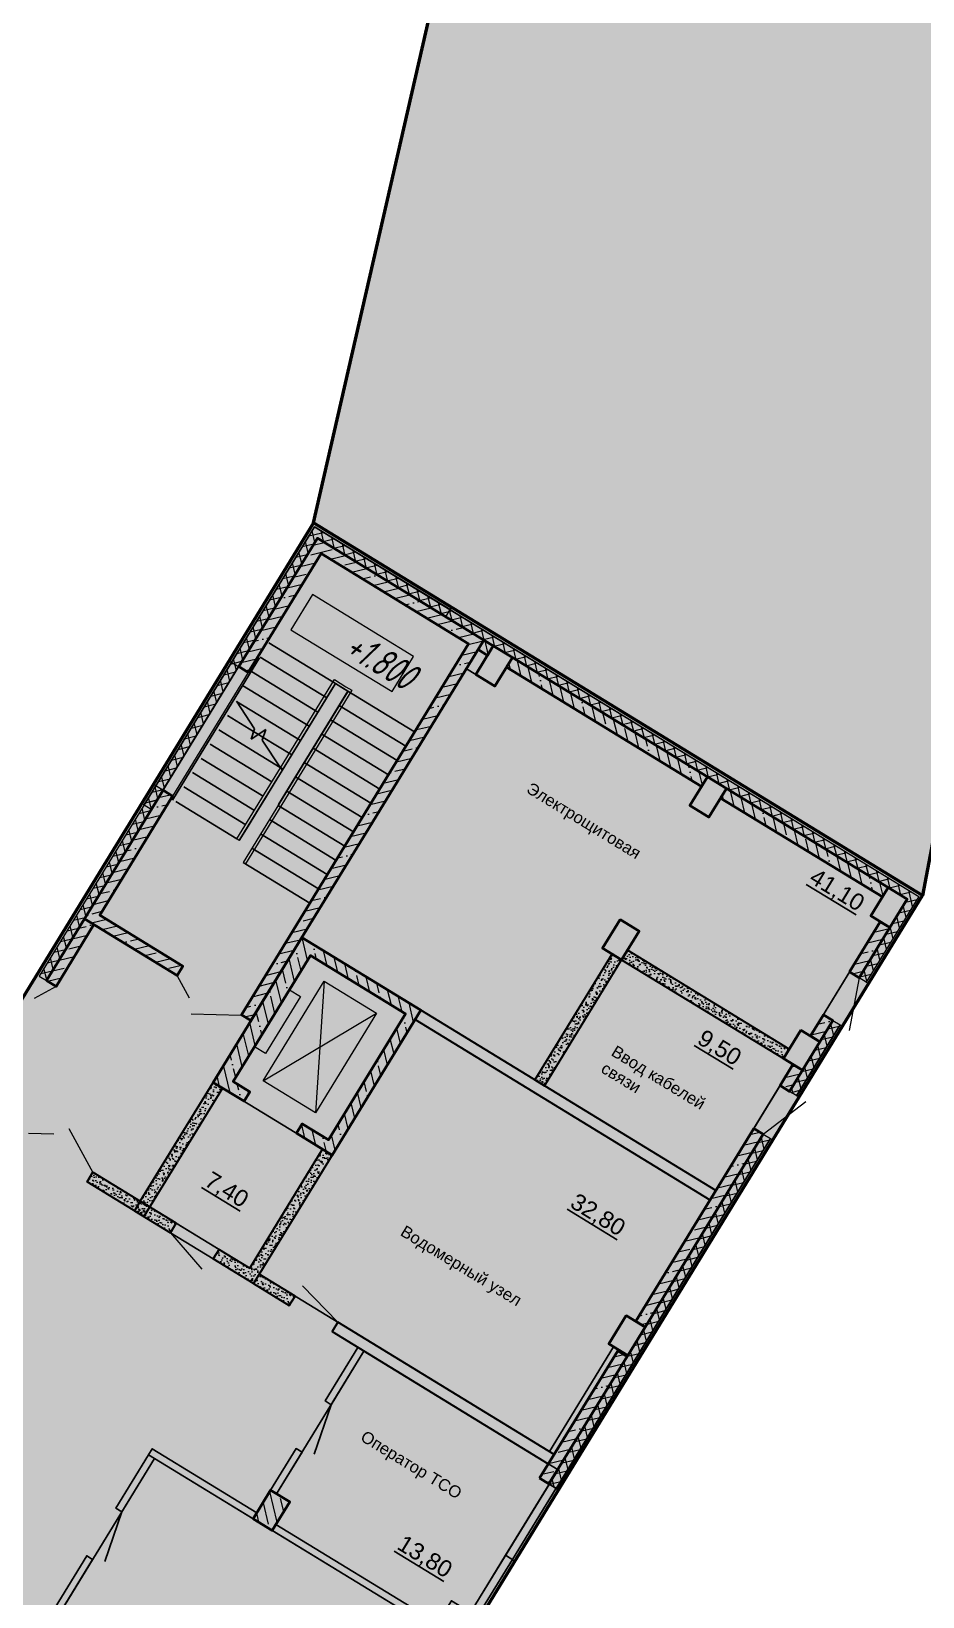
# Model space of a CAD drawing. Extents: x 11425 to 15501, y 6544 to 9114.
# Drawn here: x 11493.07 to 11509.04, y 8996.73 to 9024.81 of the extents above; entities that cross this region are included whole.
import ezdxf

# ---------------------------------------------------------------- set-up
doc = ezdxf.new("R2010")
doc.units = 0
for name, pattern in [('DASHED2', [0.375, 0.25, -0.125]), ('Overhead', [3.96875, 2.38125, -1.5875]), ('Сверху', [3.96875, 2.38125, -1.5875])]:
    doc.linetypes.add(name, pattern=pattern)
for name, color, linetype, lineweight in [('_Сверху_ - Верхние поручни', 7, 'Сверху', 9), ('Верхние поручни', 7, 'Continuous', 9), ('МГТ-АМ-АР-Стены монолитные', 5, 'Continuous', 40), ('МГТ-АМ-АР-Штриховка монолит', 250, 'Continuous', 5), ('МГТ-АР-ЖД пути', 160, 'Continuous', 13), ('МГТ-АР-Лифт', 7, 'Continuous', 18), ('МГТ-АР-Перегородки  125 мм', 125, 'Continuous', 25), ('МГТ-АР-Стены керамзитобетон 200 мм', 40, 'Continuous', 30), ('МГТ-АР-Топография', 7, 'Continuous', 9), ('МГТ_АР_Двери_в плане', 250, 'Continuous', 9), ('МГТ_АР_Облицовка', 124, 'Continuous', 9), ('МГТ_АР_Окна', 150, 'Continuous', 9), ('МГТ_АР_Отметки', 5, 'Continuous', 15), ('МГТ_АР_Утеплитель_Линии', 192, 'Continuous', 9), ('МГТ_АР_Утеплитель_Штриховка', 194, 'Continuous', 9)]:
    doc.layers.add(name, color=color, linetype=linetype, lineweight=lineweight)
for name, color, linetype in [('МГТ_АР_Двери', 7, 'Continuous'), ('МГТ_АР_Лестницы', 7, 'Continuous'), ('МГТ_АР_Перегородки', 6, 'Continuous'), ('МГТ_АР_Текст', 7, 'Continuous')]:
    doc.layers.add(name, color=color, linetype=linetype)
doc.styles.get("Standard").update_dxf_attribs({"font": 'arial.ttf'})
doc.styles.add('СПДС_2.5', font='spds.shx', dxfattribs={"width": 0.9, "oblique": 15, "height": 2.5})
pattern_1 = [(13.53305, (11340.57065, 8958.90664), (-0.074297, 0.30868464), []), (13.53305, (11340.76214, 8958.78944), (-0.074297, 0.30868464), [0.396875, -0.079375, 0, -0.079375])]
pattern_2 = [(103.533054, (11450.11448, 8589.2379), (-0.15434232, -0.0371485), []), (193.533054, (11450.11448, 8589.2379), (0.0371485, -0.15434232), [])]

msp = doc.modelspace()

# ---------------------------------------------------------------- hatches: boundary and pattern name
at = {"transparency": 33554559}
h = msp.add_hatch(color=1, dxfattribs=at)
h.dxf.hatch_style = 1
h.paths.add_polyline_path([(11498.125, 9015.995), (11501.706, 9031.662), (11450.845, 9050.106), (11453.94, 9058.558), (11503.253, 9040.231), (11504.751, 9048.526), (11456.678, 9066.295), (11459.794, 9074.785), (11506.392, 9057.611), (11507.853, 9065.698), (11462.51, 9082.484), (11465.691, 9090.965), (11509.366, 9074.079), (11510.782, 9081.92), (11468.343, 9098.614), (11471.379, 9107.125), (11512.381, 9090.77), (11513.556, 9097.033), (11524.77, 9091.732), (11513.164, 9031.033), (11509.043, 9009.313)])
h = msp.add_hatch(color=1, dxfattribs=at)
h.dxf.hatch_style = 1
h.paths.add_polyline_path([(11469.443, 8969.13), (11480.332, 8962.401), (11509.041, 9009.31), (11498.125, 9015.994)])
h.paths.add_polyline_path([(11511.116, 9098.194), (11515.024, 9106.412), (11559.185, 9085.413), (11555.278, 9077.194)])
at = {"layer": 'МГТ-АМ-АР-Штриховка монолит', "lineweight": 9, "transparency": 33554559}
h = msp.add_hatch(dxfattribs=at)
h.set_pattern_fill('ANSI35', color=1, scale=0.05, angle=-31.4669, style=0)
h.set_pattern_definition([(13.533054, (11061.791, 9051.32712), (-0.074297, 0.30868464), []), (13.533054, (11061.9825, 9051.20993), (-0.074297, 0.30868464), [0.396875, -0.079375, 0, -0.079375])])
h.paths.add_polyline_path([(11496.954, 9013.311), (11497.059, 9013.482), (11497.059, 9013.482), (11498.26, 9015.443), (11500.904, 9013.825), (11496.831, 9007.171), (11497.003, 9007.068), (11499.061, 9010.43), (11500.24, 9012.356), (11501.179, 9013.891), (11498.194, 9015.718), (11496.784, 9013.416)])
h = msp.add_hatch(dxfattribs=at)
h.set_pattern_fill('ANSI35', color=1, scale=0.05, angle=58.5331, style=0)
h.set_pattern_definition([(103.53305, (11599.15942, 8840.2438), (-0.30868464, -0.074297), []), (103.53305, (11599.2766, 8840.43528), (-0.30868464, -0.074297), [0.396875, -0.079375, 0, -0.079375])])
h.paths.add_polyline_path([(11501.179, 9013.891), (11501.075, 9013.721), (11501.243, 9013.618), (11501.347, 9013.789)])
at = {"layer": 'МГТ-АМ-АР-Штриховка монолит', "lineweight": 9}
h = msp.add_hatch(dxfattribs=at)
h.set_pattern_fill('ANSI35', color=256, scale=50, style=0)
h.paths.add_polyline_path([(11501.347, 9013.789), (11501.688, 9013.58), (11501.375, 9013.068), (11501.034, 9013.277)])
at = {"layer": 'МГТ-АМ-АР-Штриховка монолит', "lineweight": 9, "transparency": 33554559}
h = msp.add_hatch(dxfattribs=at)
h.set_pattern_fill('ANSI35', color=1, scale=0.05, angle=58.5331, style=0)
h.set_pattern_definition([(103.53305, (11602.99766, 8837.89476), (-0.30868464, -0.074297), []), (103.53305, (11603.11485, 8838.08625), (-0.30868464, -0.074297), [0.396875, -0.079375, 0, -0.079375])])
h.paths.add_polyline_path([(11501.688, 9013.58), (11501.584, 9013.409), (11505.081, 9011.269), (11505.185, 9011.44)])
at = {"layer": 'МГТ-АМ-АР-Штриховка монолит', "lineweight": 9}
h = msp.add_hatch(dxfattribs=at)
h.set_pattern_fill('ANSI35', color=256, scale=50, style=0)
h.paths.add_polyline_path([(11505.185, 9011.44), (11505.527, 9011.231), (11505.213, 9010.719), (11504.872, 9010.928)])
at = {"layer": 'МГТ-АМ-АР-Штриховка монолит', "lineweight": 9, "transparency": 33554559}
h = msp.add_hatch(dxfattribs=at)
h.set_pattern_fill('ANSI35', color=1, scale=0.05, angle=-31.4669, style=0)
h.set_pattern_definition([(13.533054, (11053.57755, 9055.61257), (-0.074297, 0.30868464), []), (13.533054, (11053.76904, 9055.49538), (-0.074297, 0.30868464), [0.396875, -0.079375, 0, -0.079375])])
h.paths.add_polyline_path([(11494.018, 9008.895), (11495.68, 9007.877), (11495.784, 9008.047), (11494.293, 9008.961), (11495.597, 9011.094), (11495.427, 9011.198)])
h = msp.add_hatch(dxfattribs=at)
h.set_pattern_fill('ANSI35', color=1, scale=0.05, angle=58.5331, style=0)
h.set_pattern_definition([(103.53305, (11606.23884, 8835.91113), (-0.30868464, -0.074297), []), (103.53305, (11606.35603, 8836.10263), (-0.30868464, -0.074297), [0.396875, -0.079375, 0, -0.079375])])
h.paths.add_polyline_path([(11505.527, 9011.231), (11505.422, 9011.06), (11508.322, 9009.285), (11508.427, 9009.456)])
at = {"layer": 'МГТ-АМ-АР-Штриховка монолит', "lineweight": 9}
h = msp.add_hatch(dxfattribs=at)
h.set_pattern_fill('ANSI35', color=256, scale=50, style=0)
h.paths.add_polyline_path([(11508.427, 9009.456), (11508.768, 9009.247), (11508.455, 9008.735), (11508.113, 9008.944)])
at = {"layer": 'МГТ-АМ-АР-Штриховка монолит', "lineweight": 9, "transparency": 33554559}
h = msp.add_hatch(dxfattribs=at)
h.set_pattern_fill('ANSI35', color=1, scale=0.05, angle=-31.4669, style=0)
h.set_pattern_definition([(13.53305, (11327.32498, 8960.6294), (-0.074297, 0.30868464), []), (13.53305, (11327.51647, 8960.5122), (-0.074297, 0.30868464), [0.396875, -0.079375, 0, -0.079375])])
h.paths.add_polyline_path([(11493.339, 9007.786), (11493.51, 9007.682), (11494.188, 9008.791), (11494.018, 9008.895)])
at = {"layer": 'МГТ-АМ-АР-Штриховка монолит', "lineweight": 9}
h = msp.add_hatch(dxfattribs=at)
h.set_pattern_fill('ANSI35', color=256, scale=50, style=0)
h.paths.add_polyline_path([(11503.619, 9008.881), (11503.961, 9008.672), (11503.647, 9008.16), (11503.306, 9008.369)])
at = {"layer": 'МГТ-АМ-АР-Штриховка монолит', "lineweight": 9, "transparency": 33554559}
h = msp.add_hatch(dxfattribs=at)
h.set_pattern_fill('ANSI35', color=1, scale=0.05, angle=-31.4669, style=0)
h.set_pattern_definition([(13.53305, (11341.34598, 8960.17358), (-0.074297, 0.30868464), []), (13.53305, (11341.53747, 8960.05638), (-0.074297, 0.30868464), [0.396875, -0.079375, 0, -0.079375])])
h.paths.add_polyline_path([(11507.733, 9007.94), (11507.904, 9007.835), (11508.455, 9008.735), (11508.284, 9008.84)])
h = msp.add_hatch(dxfattribs=at)
h.set_pattern_fill('ANSI35', color=1, scale=0.05, angle=58.5331, style=0)
h.set_pattern_definition([(103.533054, (11452.3642, 8577.77452), (-0.30868464, -0.074297), []), (103.533054, (11452.48138, 8577.966), (-0.30868464, -0.074297), [0.396875, -0.079375, 0, -0.079375])])
h.paths.add_polyline_path([(11500.049, 9007.256), (11497.917, 9008.561), (11496.324, 9005.959), (11496.879, 9005.62), (11496.983, 9005.79), (11496.685, 9005.973), (11498.068, 9008.233), (11499.774, 9007.189), (11498.391, 9004.929), (11497.922, 9005.216), (11497.817, 9005.046), (11498.457, 9004.654)])
h = msp.add_hatch(dxfattribs=at)
h.set_pattern_fill('ANSI35', color=1, scale=0.05, angle=-31.4669, style=0)
h.set_pattern_definition(pattern_1)
h.paths.add_polyline_path([(11507.031, 9006.793), (11507.202, 9006.688), (11507.434, 9007.068), (11507.263, 9007.172)])
at = {"layer": 'МГТ-АМ-АР-Штриховка монолит', "lineweight": 9}
h = msp.add_hatch(dxfattribs=at)
h.set_pattern_fill('ANSI35', color=256, scale=50, style=0)
h.paths.add_polyline_path([(11506.861, 9006.897), (11507.202, 9006.688), (11506.889, 9006.177), (11506.547, 9006.385)])
at = {"layer": 'МГТ-АМ-АР-Штриховка монолит', "lineweight": 9, "transparency": 33554559}
h = msp.add_hatch(dxfattribs=at)
h.set_pattern_fill('ANSI35', color=1, scale=0.05, angle=-31.4669, style=0)
h.set_pattern_definition(pattern_1)
h.paths.add_polyline_path([(11506.718, 9006.281), (11506.889, 9006.177), (11506.656, 9005.797), (11506.486, 9005.902)])
h = msp.add_hatch(dxfattribs=at)
h.set_pattern_fill('ANSI35', color=1, scale=0.05, angle=-31.4669, style=0)
h.set_pattern_definition([(13.53305, (11331.97733, 8944.8636), (-0.074297, 0.30868464), []), (13.53305, (11332.16882, 8944.74642), (-0.074297, 0.30868464), [0.396875, -0.079375, 0, -0.079375])])
h.paths.add_polyline_path([(11503.899, 9001.675), (11504.07, 9001.571), (11506.187, 9005.029), (11506.016, 9005.134)])
at = {"layer": 'МГТ-АМ-АР-Штриховка монолит', "lineweight": 9}
h = msp.add_hatch(dxfattribs=at)
h.set_pattern_fill('ANSI35', color=256, scale=50, style=0)
h.paths.add_polyline_path([(11503.729, 9001.779), (11504.07, 9001.571), (11503.757, 9001.059), (11503.415, 9001.268)])
at = {"layer": 'МГТ-АМ-АР-Штриховка монолит', "lineweight": 9, "transparency": 33554559}
h = msp.add_hatch(dxfattribs=at)
h.set_pattern_fill('ANSI35', color=1, scale=0.05, angle=-31.4669, style=0)
h.set_pattern_definition([(13.53305, (11329.53693, 8940.87608), (-0.074297, 0.30868464), []), (13.53305, (11329.72842, 8940.7589), (-0.074297, 0.30868464), [0.396875, -0.079375, 0, -0.079375])])
h.paths.add_polyline_path([(11502.174, 8998.862), (11502.345, 8998.758), (11503.746, 9001.042), (11503.576, 9001.146)])
at = {"layer": 'МГТ-АМ-АР-Штриховка монолит', "lineweight": 9}
h = msp.add_hatch(dxfattribs=at)
h.set_pattern_fill('ANSI35', color=1, scale=0.05, angle=58.5331, style=0)
h.set_pattern_definition([(103.53305, (11458.28868, 8618.14986), (-0.30868464, -0.074297), []), (103.53305, (11458.40587, 8618.34136), (-0.30868464, -0.074297), [0.396875, -0.079375, 0, -0.079375])])
h.paths.add_polyline_path([(11497.042, 8998.134), (11497.383, 8997.925), (11497.697, 8998.437), (11497.355, 8998.646)])
at = {"layer": 'МГТ-АР-Топография', "transparency": 33554559}
h = msp.add_hatch(dxfattribs=at)
h.set_pattern_fill('AR-CONC', color=1, scale=0.001, angle=58.5331)
h.set_pattern_definition([(108.53305, (11561.17604, 8737.43652), (0.10869671, 0.14707254), [0.01905, -0.20955]), (53.53305, (11561.17604, 8737.43652), (-0.1813576, 0.06967237), [0.01524, -0.16764058]), (158.984496, (11561.1851, 8737.44878), (-0.07266088, 0.2167449), [0.01619001, -0.17809024]), (104.71725, (11561.1327, 8737.46304), (0.1773647, 0.20926817), [0.028575, -0.314325]), (155.16861, (11561.1475, 8737.48048), (-0.08711346, 0.3316499), [0.02428502, -0.2671356]), (49.7172, (11561.1327, 8737.46304), (-0.08711346, 0.3316499), [0.02285997, -0.25145973]), (79.53305, (11561.1568, 8737.47807), (0.16636994, 0.07593508), [0.01905, -0.20955]), (24.53305, (11561.1568, 8737.47807), (-0.12484048, 0.14886085), [0.01524, -0.16764]), (129.984496, (11561.17067, 8737.4844), (0.04152946, 0.22479593), [0.01619001, -0.17808994]), (96.03305, (11561.17604, 8737.43652), (-0.070508224, 0.046772689), [0, -0.165608, 0, -0.17018, 0, -0.168275]), (66.03305, (11561.17604, 8737.43652), (-0.050567855, 0.109288183), [0, -0.097028, 0, -0.161798, 0, -0.064135]), (26.03305, (11561.14647, 8737.38821), (0.075665473, 0.112660393), [0, -0.0635, 0, -0.19812, 0, -0.26289]), (16.03305, (11561.13321, 8737.36654), (0.05563711, 0.13961831), [0, -0.08255, 0, -0.131572, 0, -0.18669])])
h.paths.add_polyline_path([(11502.094, 9006.004), (11502.264, 9005.9), (11503.647, 9008.16), (11503.477, 9008.265)])
h = msp.add_hatch(dxfattribs=at)
h.set_pattern_fill('AR-CONC', color=1, scale=0.001, angle=-31.4669)
h.set_pattern_definition([(18.533054, (11235.82373, 8948.85669), (0.14707255, -0.1086967), [0.01905, -0.20955]), (323.533054, (11235.82373, 8948.85669), (0.06967236, 0.1813576), [0.01524, -0.16764058]), (68.9845, (11235.83598, 8948.84763), (0.2167449, 0.07266089), [0.01619001, -0.17809024]), (14.71725, (11235.85025, 8948.90001), (0.20926818, -0.17736469), [0.028575, -0.314325]), (65.16861, (11235.86768, 8948.88523), (0.3316499, 0.08711348), [0.02428502, -0.2671356]), (319.7172, (11235.85025, 8948.90001), (0.3316499, 0.08711348), [0.02285997, -0.25145973]), (349.533054, (11235.86528, 8948.87592), (0.07593509, -0.16636994), [0.01905, -0.20955]), (294.533054, (11235.86528, 8948.87592), (0.14886084, 0.12484049), [0.01524, -0.16764]), (39.9845, (11235.8716, 8948.86206), (0.22479594, -0.04152945), [0.01619001, -0.17808994]), (6.033054, (11235.82373, 8948.856685), (0.046772685, 0.070508227), [0, -0.165608, 0, -0.17018, 0, -0.168275]), (336.033054, (11235.82373, 8948.856685), (0.10928818, 0.050567862), [0, -0.097028, 0, -0.161798, 0, -0.064135]), (296.033054, (11235.775415, 8948.88625), (0.112660398, -0.075665466), [0, -0.0635, 0, -0.19812, 0, -0.26289]), (286.033054, (11235.75375, 8948.89951), (0.139618315, -0.0556371), [0, -0.08255, 0, -0.131572, 0, -0.18669])])
h.paths.add_polyline_path([(11503.752, 9008.331), (11503.647, 9008.16), (11506.547, 9006.385), (11506.652, 9006.556)])
h = msp.add_hatch(dxfattribs=at)
h.set_pattern_fill('AR-CONC', color=1, scale=0.001, angle=-31.4669)
h.set_pattern_definition([(18.533054, (11232.12091, 8947.78152), (0.14707255, -0.1086967), [0.01905, -0.20955]), (323.533054, (11232.12091, 8947.78152), (0.06967236, 0.1813576), [0.01524, -0.16764058]), (68.9845, (11232.13317, 8947.77246), (0.2167449, 0.07266089), [0.01619001, -0.17809024]), (14.71725, (11232.14743, 8947.82485), (0.20926818, -0.17736469), [0.028575, -0.314325]), (65.16861, (11232.16487, 8947.81007), (0.3316499, 0.08711348), [0.02428502, -0.2671356]), (319.7172, (11232.14743, 8947.82485), (0.3316499, 0.08711348), [0.02285997, -0.25145973]), (349.533054, (11232.16247, 8947.80076), (0.07593509, -0.16636994), [0.01905, -0.20955]), (294.533054, (11232.16247, 8947.80076), (0.14886084, 0.12484049), [0.01524, -0.16764]), (39.9845, (11232.1688, 8947.7869), (0.22479594, -0.04152945), [0.01619001, -0.17808994]), (6.033054, (11232.120913, 8947.78152), (0.046772685, 0.070508227), [0, -0.165608, 0, -0.17018, 0, -0.168275]), (336.033054, (11232.12091, 8947.78152), (0.10928818, 0.050567862), [0, -0.097028, 0, -0.161798, 0, -0.064135]), (296.033054, (11232.0726, 8947.81109), (0.112660398, -0.075665466), [0, -0.0635, 0, -0.19812, 0, -0.26289]), (286.033054, (11232.05094, 8947.82435), (0.139618315, -0.0556371), [0, -0.08255, 0, -0.131572, 0, -0.18669])])
h.paths.add_polyline_path([(11500.049, 9007.256), (11499.945, 9007.085), (11505.23, 9003.85), (11505.335, 9004.021)])
h = msp.add_hatch(dxfattribs=at)
h.set_pattern_fill('AR-CONC', color=1, scale=0.001, angle=-31.4669)
h.set_pattern_definition([(18.533054, (11228.91457, 8942.06452), (0.14707255, -0.1086967), [0.01905, -0.20955]), (323.533054, (11228.91457, 8942.06452), (0.06967236, 0.1813576), [0.01524, -0.16764058]), (68.9845, (11228.92682, 8942.05547), (0.2167449, 0.07266089), [0.01619001, -0.17809024]), (14.71725, (11228.94108, 8942.10785), (0.20926818, -0.17736469), [0.028575, -0.314325]), (65.16861, (11228.95852, 8942.09307), (0.3316499, 0.08711348), [0.02428502, -0.2671356]), (319.7172, (11228.94108, 8942.10785), (0.3316499, 0.08711348), [0.02285997, -0.25145973]), (349.533054, (11228.95612, 8942.08376), (0.07593509, -0.16636994), [0.01905, -0.20955]), (294.533054, (11228.95612, 8942.08376), (0.14886084, 0.12484049), [0.01524, -0.16764]), (39.9845, (11228.96245, 8942.0699), (0.22479594, -0.04152945), [0.01619001, -0.17808994]), (6.033054, (11228.914566, 8942.064524), (0.046772685, 0.070508227), [0, -0.165608, 0, -0.17018, 0, -0.168275]), (336.033054, (11228.91457, 8942.06452), (0.10928818, 0.050567862), [0, -0.097028, 0, -0.161798, 0, -0.064135]), (296.033054, (11228.866254, 8942.09409), (0.112660398, -0.075665466), [0, -0.0635, 0, -0.19812, 0, -0.26289]), (286.033054, (11228.84459, 8942.10735), (0.139618315, -0.0556371), [0, -0.08255, 0, -0.131572, 0, -0.18669])])
h.paths.add_polyline_path([(11494.17, 9004.347), (11495.019, 9003.827), (11496.324, 9005.959), (11496.495, 9005.855), (11495.085, 9003.552), (11494.065, 9004.176)])
h = msp.add_hatch(dxfattribs=at)
h.set_pattern_fill('AR-CONC', color=1, scale=0.001, angle=-31.4669)
h.set_pattern_definition([(18.533054, (11230.2777, 8939.23695), (0.14707255, -0.1086967), [0.01905, -0.20955]), (323.533054, (11230.2777, 8939.23695), (0.06967236, 0.1813576), [0.01524, -0.16764058]), (68.9845, (11230.28996, 8939.2279), (0.2167449, 0.07266089), [0.01619001, -0.17809024]), (14.71725, (11230.30422, 8939.28028), (0.20926818, -0.17736469), [0.028575, -0.314325]), (65.16861, (11230.32166, 8939.2655), (0.3316499, 0.08711348), [0.02428502, -0.2671356]), (319.7172, (11230.30422, 8939.28028), (0.3316499, 0.08711348), [0.02285997, -0.25145973]), (349.533054, (11230.31925, 8939.25619), (0.07593509, -0.16636994), [0.01905, -0.20955]), (294.533054, (11230.31925, 8939.2562), (0.14886084, 0.12484049), [0.01524, -0.16764]), (39.9845, (11230.32558, 8939.24233), (0.22479594, -0.04152945), [0.01619001, -0.17808994]), (6.033054, (11230.2777, 8939.236954), (0.046772685, 0.070508227), [0, -0.165608, 0, -0.17018, 0, -0.168275]), (336.033054, (11230.2777, 8939.23695), (0.10928818, 0.050567862), [0, -0.097028, 0, -0.161798, 0, -0.064135]), (296.033054, (11230.22939, 8939.26652), (0.112660398, -0.075665466), [0, -0.0635, 0, -0.19812, 0, -0.26289]), (286.033054, (11230.20772, 8939.27978), (0.139618315, -0.0556371), [0, -0.08255, 0, -0.131572, 0, -0.18669])])
h.paths.add_polyline_path([(11496.432, 9002.962), (11496.981, 9002.626), (11498.286, 9004.759), (11498.457, 9004.654), (11497.047, 9002.351), (11496.328, 9002.792)])
h = msp.add_hatch(dxfattribs=at)
h.set_pattern_fill('AR-CONC', color=1, scale=0.001, angle=-31.4669)
h.set_pattern_definition([(18.533054, (11224.83401, 8945.73427), (0.14707255, -0.1086967), [0.01905, -0.20955]), (323.533054, (11224.83401, 8945.73427), (0.06967236, 0.1813576), [0.01524, -0.16764058]), (68.9845, (11224.84627, 8945.7252), (0.2167449, 0.07266089), [0.01619001, -0.17809024]), (14.71725, (11224.86053, 8945.7776), (0.20926818, -0.17736469), [0.028575, -0.314325]), (65.16861, (11224.87797, 8945.76282), (0.3316499, 0.08711348), [0.02428502, -0.2671356]), (319.7172, (11224.86053, 8945.7776), (0.3316499, 0.08711348), [0.02285997, -0.25145973]), (349.533054, (11224.87557, 8945.7535), (0.07593509, -0.16636994), [0.01905, -0.20955]), (294.533054, (11224.87557, 8945.7535), (0.14886084, 0.12484049), [0.01524, -0.16764]), (39.9845, (11224.8819, 8945.73964), (0.22479594, -0.04152945), [0.01619001, -0.17808994]), (6.033054, (11224.83401, 8945.734267), (0.046772685, 0.070508227), [0, -0.165608, 0, -0.17018, 0, -0.168275]), (336.033054, (11224.83401, 8945.73427), (0.10928818, 0.050567862), [0, -0.097028, 0, -0.161798, 0, -0.064135]), (296.033054, (11224.7857, 8945.763834), (0.112660398, -0.075665466), [0, -0.0635, 0, -0.19812, 0, -0.26289]), (286.033054, (11224.76404, 8945.77709), (0.139618315, -0.0556371), [0, -0.08255, 0, -0.131572, 0, -0.18669])])
h.paths.add_polyline_path([(11495.019, 9003.827), (11494.915, 9003.656), (11495.558, 9003.263), (11495.662, 9003.434)])
h = msp.add_hatch(dxfattribs=at)
h.set_pattern_fill('AR-CONC', color=1, scale=0.001, angle=-31.4669)
h.set_pattern_definition([(18.533054, (11226.96673, 8944.429), (0.14707255, -0.1086967), [0.01905, -0.20955]), (323.533054, (11226.96673, 8944.429), (0.06967236, 0.1813576), [0.01524, -0.16764058]), (68.9845, (11226.97899, 8944.41994), (0.2167449, 0.07266089), [0.01619001, -0.17809024]), (14.71725, (11226.99325, 8944.47233), (0.20926818, -0.17736469), [0.028575, -0.314325]), (65.16861, (11227.0107, 8944.45755), (0.3316499, 0.08711348), [0.02428502, -0.2671356]), (319.7172, (11226.99325, 8944.47233), (0.3316499, 0.08711348), [0.02285997, -0.25145973]), (349.533054, (11227.00828, 8944.44823), (0.07593509, -0.16636994), [0.01905, -0.20955]), (294.533054, (11227.00828, 8944.44823), (0.14886084, 0.12484049), [0.01524, -0.16764]), (39.9845, (11227.01461, 8944.43437), (0.22479594, -0.04152945), [0.01619001, -0.17808994]), (6.033054, (11226.96673, 8944.428996), (0.046772685, 0.070508227), [0, -0.165608, 0, -0.17018, 0, -0.168275]), (336.033054, (11226.96673, 8944.429), (0.10928818, 0.050567862), [0, -0.097028, 0, -0.161798, 0, -0.064135]), (296.033054, (11226.91842, 8944.458564), (0.112660398, -0.075665466), [0, -0.0635, 0, -0.19812, 0, -0.26289]), (286.033054, (11226.89675, 8944.47182), (0.139618315, -0.0556371), [0, -0.08255, 0, -0.131572, 0, -0.18669])])
h.paths.add_polyline_path([(11497.152, 9002.522), (11497.047, 9002.351), (11497.69, 9001.958), (11497.795, 9002.128)])
h = msp.add_hatch(dxfattribs=at)
h.set_pattern_fill('AR-CONC', color=1, scale=0.001, angle=-31.4669)
h.set_pattern_definition([(18.533054, (11226.86567, 8944.49088), (0.14707255, -0.1086967), [0.01905, -0.20955]), (323.533054, (11226.86567, 8944.49088), (0.06967236, 0.1813576), [0.01524, -0.16764058]), (68.9845, (11226.87793, 8944.48182), (0.2167449, 0.07266089), [0.01619001, -0.17809024]), (14.71725, (11226.8922, 8944.5342), (0.20926818, -0.17736469), [0.028575, -0.314325]), (65.16861, (11226.90963, 8944.51943), (0.3316499, 0.08711348), [0.02428502, -0.2671356]), (319.7172, (11226.8922, 8944.5342), (0.3316499, 0.08711348), [0.02285997, -0.25145973]), (349.533054, (11226.90722, 8944.51011), (0.07593509, -0.16636994), [0.01905, -0.20955]), (294.533054, (11226.90722, 8944.51011), (0.14886084, 0.12484049), [0.01524, -0.16764]), (39.9845, (11226.91355, 8944.49625), (0.22479594, -0.04152945), [0.01619001, -0.17808994]), (6.033054, (11226.86567, 8944.490876), (0.046772685, 0.070508227), [0, -0.165608, 0, -0.17018, 0, -0.168275]), (336.033054, (11226.86567, 8944.49088), (0.10928818, 0.050567862), [0, -0.097028, 0, -0.161798, 0, -0.064135]), (296.033054, (11226.81736, 8944.520444), (0.112660398, -0.075665466), [0, -0.0635, 0, -0.19812, 0, -0.26289]), (286.033054, (11226.7957, 8944.5337), (0.139618315, -0.0556371), [0, -0.08255, 0, -0.131572, 0, -0.18669])])
h.paths.add_polyline_path([(11498.56, 9001.66), (11498.456, 9001.489), (11502.333, 8999.116), (11502.438, 8999.287)])
at = {"layer": 'МГТ_АР_Утеплитель_Штриховка', "transparency": 33554559}
h = msp.add_hatch(dxfattribs=at)
h.set_pattern_fill('ANSI37', color=1, scale=0.05, angle=58.5331)
h.set_pattern_definition([(103.533054, (11449.19328, 8579.3039), (-0.15434232, -0.0371485), []), (193.533054, (11449.19328, 8579.3039), (0.0371485, -0.15434232), [])])
h.paths.add_polyline_path([(11498.141, 9015.926), (11495.088, 9010.937), (11495.216, 9010.858), (11498.191, 9015.719), (11500.494, 9014.311), (11500.572, 9014.438)])
h = msp.add_hatch(dxfattribs=at)
h.set_pattern_fill('ANSI37', color=1, scale=0.05, angle=58.5331)
h.set_pattern_definition([(103.533054, (11449.19364, 8579.3045), (-0.15434232, -0.0371485), []), (193.533054, (11449.19364, 8579.3045), (0.0371485, -0.15434232), [])])
h.paths.add_polyline_path([(11508.975, 9009.296), (11508.032, 9007.757), (11507.904, 9007.835), (11508.768, 9009.247), (11502.713, 9012.955), (11502.713, 9012.955), (11500.495, 9014.312), (11500.573, 9014.439)])
h = msp.add_hatch(dxfattribs=at)
h.set_pattern_fill('ANSI37', color=1, scale=0.05, angle=58.5331)
h.set_pattern_definition([(103.533054, (11449.19364, 8579.3045), (-0.15434232, -0.0371485), []), (193.533054, (11449.19364, 8579.3045), (0.0371485, -0.15434232), [])])
h.paths.add_polyline_path([(11495.297, 9011.278), (11493.209, 9007.866), (11493.337, 9007.788), (11495.425, 9011.199)])
h = msp.add_hatch(dxfattribs=at)
h.set_pattern_fill('ANSI37', color=1, scale=0.05, angle=58.5331)
h.set_pattern_definition([(103.533054, (11451.36184, 8591.27622), (-0.15434232, -0.0371485), []), (193.533054, (11451.36184, 8591.27622), (0.0371485, -0.15434232), [])])
h.paths.add_polyline_path([(11507.562, 9006.99), (11506.787, 9005.717), (11506.659, 9005.796), (11507.434, 9007.068)])
h = msp.add_hatch(dxfattribs=at)
h.set_pattern_fill('ANSI37', color=1, scale=0.05, angle=58.5331)
h.set_pattern_definition(pattern_2)
h.paths.add_polyline_path([(11506.315, 9004.951), (11502.478, 8998.676), (11502.35, 8998.755), (11506.187, 9005.029)])
h = msp.add_hatch(dxfattribs=at)
h.set_pattern_fill('ANSI37', color=1, scale=0.05, angle=58.5331)
h.set_pattern_definition(pattern_2)
h.paths.add_polyline_path([(11506.315, 9004.951), (11502.478, 8998.676), (11502.35, 8998.755), (11506.187, 9005.029)])

# ---------------------------------------------------------------- linework, layer by layer
at = {"color": 1, "lineweight": 50}
for points in [[(11498.125, 9015.995), (11501.706, 9031.662), (11450.845, 9050.106), (11453.94, 9058.558), (11503.253, 9040.231), (11504.751, 9048.526), (11456.678, 9066.295), (11459.794, 9074.785), (11506.392, 9057.611), (11507.853, 9065.698), (11462.51, 9082.484), (11465.691, 9090.965), (11509.366, 9074.079), (11510.782, 9081.92), (11468.343, 9098.614), (11471.379, 9107.125), (11512.381, 9090.77), (11513.556, 9097.033), (11524.77, 9091.732), (11513.164, 9031.033), (11509.043, 9009.313)], [(11469.443, 8969.13), (11480.332, 8962.401), (11509.041, 9009.31), (11498.125, 9015.994)]]:
    msp.add_lwpolyline(points, close=True, dxfattribs=at)
at = {"layer": '_Сверху_ - Верхние поручни', "color": 1, "ltscale": 100}
for p, q in [((11497.533, 9011.602, 0), (11498.435, 9013.076, 0)), ((11497.563, 9011.556, 0), (11498.478, 9013.05, 0)), ((11498.435, 9013.076, 0), (11498.5, 9013.183, 0)), ((11498.478, 9013.05, 0), (11498.517, 9013.114, 0)), ((11498.5, 9013.183, 0), (11498.705, 9013.057, 0)), ((11498.517, 9013.114, 0), (11498.679, 9013.015, 0)), ((11498.705, 9013.057, 0), (11498.811, 9012.992, 0)), ((11498.704, 9012.912, 0), (11496.863, 9009.905, 0)), ((11498.746, 9012.886, 0), (11496.906, 9009.879, 0)), ((11498.679, 9013.015, 0), (11498.743, 9012.976, 0)), ((11498.743, 9012.976, 0), (11498.704, 9012.912, 0)), ((11498.811, 9012.992, 0), (11498.746, 9012.886, 0)), ((11496.863, 9009.905, 0), (11496.906, 9009.879, 0))]:
    msp.add_line(p, q, dxfattribs=at)
at = {"layer": 'Верхние поручни', "color": 1}
for p, q in [((11496.751, 9010.325, 0), (11497.533, 9011.602, 0)), ((11496.794, 9010.299, 0), (11497.563, 9011.556, 0)), ((11497.533, 9011.602, 0), (11497.563, 9011.556, 0)), ((11496.794, 9010.299, 0), (11496.751, 9010.325, 0))]:
    msp.add_line(p, q, dxfattribs=at)
at = {"layer": 'МГТ-АМ-АР-Стены монолитные', "color": 1, "elevation": 0}
for points in [[(11496.954, 9013.311), (11497.059, 9013.482), (11497.059, 9013.482), (11498.26, 9015.443), (11500.904, 9013.825), (11496.831, 9007.171), (11497.003, 9007.068), (11499.061, 9010.43), (11500.24, 9012.356), (11501.179, 9013.891), (11498.194, 9015.718), (11496.784, 9013.416), (11496.954, 9013.311)], [(11501.179, 9013.891), (11501.075, 9013.721), (11501.243, 9013.618), (11501.347, 9013.789)], [(11501.347, 9013.789), (11501.688, 9013.58), (11501.375, 9013.068), (11501.034, 9013.277)], [(11501.688, 9013.58), (11501.584, 9013.409), (11505.081, 9011.269), (11505.185, 9011.44)], [(11505.185, 9011.44), (11505.527, 9011.231), (11505.213, 9010.719), (11504.872, 9010.928)], [(11494.018, 9008.895), (11495.68, 9007.877), (11495.784, 9008.047), (11495.784, 9008.047), (11495.784, 9008.047), (11494.293, 9008.961), (11495.597, 9011.094), (11495.427, 9011.198)], [(11505.527, 9011.231), (11505.422, 9011.06), (11508.322, 9009.285), (11508.427, 9009.456)], [(11508.427, 9009.456), (11508.768, 9009.247), (11508.455, 9008.735), (11508.113, 9008.944)], [(11493.339, 9007.786), (11493.51, 9007.682), (11494.188, 9008.791), (11494.018, 9008.895)], [(11503.619, 9008.881), (11503.961, 9008.672), (11503.647, 9008.16), (11503.306, 9008.369)], [(11507.733, 9007.94), (11507.904, 9007.835), (11508.455, 9008.735), (11508.284, 9008.84)], [(11500.049, 9007.256), (11497.917, 9008.561), (11496.324, 9005.959), (11496.879, 9005.62), (11496.983, 9005.79), (11496.685, 9005.973), (11498.068, 9008.233), (11499.774, 9007.189), (11498.391, 9004.929), (11497.922, 9005.216), (11497.817, 9005.046), (11498.457, 9004.654)], [(11507.031, 9006.793), (11507.202, 9006.688), (11507.434, 9007.068), (11507.263, 9007.172)], [(11506.861, 9006.897), (11507.202, 9006.688), (11506.889, 9006.177), (11506.547, 9006.385)], [(11506.718, 9006.281), (11506.889, 9006.177), (11506.656, 9005.797), (11506.486, 9005.902)], [(11503.899, 9001.675), (11504.07, 9001.571), (11506.187, 9005.029), (11506.016, 9005.134)], [(11503.729, 9001.779), (11504.07, 9001.571), (11503.757, 9001.059), (11503.415, 9001.268)], [(11502.174, 8998.862), (11502.345, 8998.758), (11503.746, 9001.042), (11503.576, 9001.146)], [(11497.042, 8998.134), (11497.383, 8997.925), (11497.697, 8998.437), (11497.355, 8998.646)]]:
    msp.add_lwpolyline(points, close=True, dxfattribs=at)
at = {"layer": 'МГТ-АР-ЖД пути', "color": 1, "linetype": 'DASHED2', "lineweight": 30, "ltscale": 7000}
for p, q in [((11498.125, 9015.994), (11501.706, 9031.662)), ((11469.415, 8969.083), (11498.125, 9015.994)), ((11509.043, 9009.313), (11480.332, 8962.401))]:
    msp.add_line(p, q, dxfattribs=at)
at = {"layer": 'МГТ-АР-Лифт', "color": 1, "linetype": 'Continuous', "lineweight": 13}
for p, q in [((11498.317, 9007.778, 0), (11498.159, 9005.413, 0)), ((11497.221, 9005.987, 0), (11499.255, 9007.204, 0))]:
    msp.add_line(p, q, dxfattribs=at)
at = {"layer": 'МГТ-АР-Лифт', "color": 1, "linetype": 'Continuous', "lineweight": 13, "extrusion": (-1.9821e-09, 4.29975e-10, 1), "elevation": 0}
for points in [[(11498.317, 9007.778), (11499.255, 9007.204), (11498.159, 9005.413), (11497.221, 9005.987)], [(11497.693, 9007.621), (11497.889, 9007.501), (11497.263, 9006.477), (11497.067, 9006.597)]]:
    msp.add_lwpolyline(points, close=True, dxfattribs=at)
at = {"layer": 'МГТ-АР-Перегородки  125 мм', "color": 1, "lineweight": 25}
for p, q in [((11506.486, 9005.902, 0), (11506.016, 9005.134, 0)), ((11495.558, 9003.263, 0), (11496.325, 9002.793, 0)), ((11495.662, 9003.434, 0), (11496.43, 9002.964, 0))]:
    msp.add_line(p, q, dxfattribs=at)
at = {"layer": 'МГТ-АР-Перегородки  125 мм', "color": 1, "lineweight": 25, "elevation": 0}
for points in [[(11501.034, 9013.277), (11501.375, 9013.068), (11501.584, 9013.409), (11505.081, 9011.269), (11504.872, 9010.928), (11505.213, 9010.719), (11505.422, 9011.06), (11508.322, 9009.285), (11508.113, 9008.944), (11508.284, 9008.84), (11507.031, 9006.793), (11506.861, 9006.897), (11506.652, 9006.556), (11503.752, 9008.331), (11503.961, 9008.672), (11503.619, 9008.881), (11503.306, 9008.369), (11503.477, 9008.265), (11502.094, 9006.004), (11497.917, 9008.561), (11500.866, 9013.38), (11501.034, 9013.277)], [(11503.647, 9008.16), (11506.718, 9006.281), (11505.335, 9004.021), (11502.264, 9005.9)], [(11499.945, 9007.085), (11505.23, 9003.85), (11503.899, 9001.675), (11503.729, 9001.779), (11503.415, 9001.268), (11503.501, 9001.216), (11502.352, 8999.339), (11497.152, 9002.522), (11499.945, 9007.085)], [(11496.495, 9005.855), (11498.286, 9004.759), (11496.981, 9002.626), (11495.19, 9003.723)], [(11499.028, 9001.139), (11502.507, 8999.012), (11500.938, 8996.453), (11500.597, 8996.662), (11500.349, 8996.257), (11497.449, 8998.032), (11497.697, 8998.437), (11497.462, 8998.58), (11499.027, 9001.14)], [(11495.275, 8999.215), (11500.624, 8995.941), (11497.975, 8991.613), (11492.626, 8994.887)]]:
    msp.add_lwpolyline(points, close=True, dxfattribs=at)
at = {"layer": 'МГТ-АР-Стены керамзитобетон 200 мм', "color": 1, "elevation": 0}
for points in [[(11502.094, 9006.004), (11502.264, 9005.9), (11503.647, 9008.16), (11503.477, 9008.265)], [(11503.752, 9008.331), (11503.647, 9008.16), (11506.547, 9006.385), (11506.652, 9006.556)], [(11500.049, 9007.256), (11499.945, 9007.085), (11505.23, 9003.85), (11505.335, 9004.021)], [(11494.17, 9004.347), (11495.019, 9003.827), (11496.324, 9005.959), (11496.495, 9005.855), (11495.085, 9003.552), (11494.065, 9004.176)], [(11496.432, 9002.962), (11496.981, 9002.626), (11498.286, 9004.759), (11498.457, 9004.654), (11497.047, 9002.351), (11496.328, 9002.792)], [(11495.019, 9003.827), (11494.915, 9003.656), (11495.558, 9003.263), (11495.662, 9003.434)], [(11497.152, 9002.522), (11497.047, 9002.351), (11497.69, 9001.958), (11497.795, 9002.128)], [(11498.56, 9001.66), (11498.456, 9001.489), (11502.333, 8999.116), (11502.438, 8999.287)]]:
    msp.add_lwpolyline(points, close=True, dxfattribs=at)
at = {"layer": 'МГТ_АР_Двери', "color": 1, "elevation": 0}
for points in [[(11498.138, 8999.293), (11498.441, 9000.179)], [(11494.385, 8997.369), (11494.687, 8998.255)]]:
    msp.add_lwpolyline(points, dxfattribs=at)
at = {"layer": 'МГТ_АР_Двери_в плане', "color": 1}
for p, q in [((11507.904, 9007.835, 0), (11507.724, 9006.89, 0)), ((11506.187, 9005.03, 0), (11506.947, 9005.619, 0)), ((11495.558, 9003.263, 0), (11496.124, 9002.609, 0)), ((11497.928, 9002.309, 0), (11498.56, 9001.66, 0))]:
    msp.add_line(p, q, dxfattribs=at)
at = {"layer": 'МГТ_АР_Двери_в плане', "color": 1, "elevation": 0}
for points in [[(11495.677, 9007.873), (11495.892, 9007.478)], [(11493.51, 9007.682), (11493.114, 9007.467)], [(11495.929, 9007.191), (11496.829, 9007.168)], [(11493.017, 9005.049), (11493.467, 9005.037)], [(11493.738, 9005.135), (11494.168, 9004.344)]]:
    msp.add_lwpolyline(points, dxfattribs=at)
at = {"layer": 'МГТ_АР_Лестницы', "color": 1, "linetype": 'Overhead'}
for p, q in [((11495.914, 9011.541, 0), (11497.323, 9013.844, 0)), ((11497.564, 9011.555, 0), (11498.517, 9013.113, 0)), ((11498.742, 9012.975, 0), (11498.517, 9013.113, 0)), ((11498.742, 9012.975, 0), (11496.863, 9009.905, 0)), ((11497.137, 9012.199, 0), (11497.051, 9012.252, 0)), ((11497.137, 9012.199, 0), (11497.051, 9012.252, 0)), ((11499.936, 9012.245, 0), (11498.057, 9009.174, 0)), ((11497.577, 9011.578, 0), (11497.529, 9011.608, 0)), ((11497.577, 9011.578, 0), (11497.529, 9011.608, 0))]:
    msp.add_line(p, q, dxfattribs=at)
at = {"layer": 'МГТ_АР_Лестницы', "color": 1, "linetype": 'Overhead', "ltscale": 100}
for p, q in [((11498.36, 9012.857, 0), (11497.166, 9013.588, 0)), ((11498.36, 9012.857, 0), (11497.166, 9013.588, 0)), ((11498.517, 9013.113, 0), (11497.323, 9013.844, 0)), ((11498.517, 9013.113, 0), (11497.323, 9013.844, 0)), ((11498.204, 9012.601, 0), (11497.01, 9013.332, 0)), ((11498.204, 9012.601, 0), (11497.01, 9013.332, 0)), ((11498.047, 9012.346, 0), (11496.853, 9013.076, 0)), ((11498.047, 9012.346, 0), (11496.853, 9013.076, 0)), ((11497.891, 9012.09, 0), (11496.745, 9012.791, 0)), ((11497.891, 9012.09, 0), (11496.745, 9012.791, 0)), ((11498.742, 9012.975, 0), (11499.936, 9012.245, 0)), ((11498.742, 9012.975, 0), (11499.936, 9012.245, 0)), ((11498.586, 9012.72, 0), (11499.78, 9011.989, 0)), ((11498.586, 9012.72, 0), (11499.78, 9011.989, 0)), ((11498.272, 9012.208, 0), (11499.466, 9011.477, 0)), ((11498.272, 9012.208, 0), (11499.466, 9011.477, 0)), ((11498.429, 9012.464, 0), (11499.623, 9011.733, 0)), ((11498.429, 9012.464, 0), (11499.623, 9011.733, 0)), ((11497.734, 9011.834, 0), (11497.223, 9012.147, 0)), ((11497.734, 9011.834, 0), (11497.223, 9012.147, 0)), ((11498.116, 9011.952, 0), (11499.31, 9011.221, 0)), ((11498.116, 9011.952, 0), (11499.31, 9011.221, 0)), ((11497.959, 9011.696, 0), (11499.153, 9010.965, 0)), ((11497.959, 9011.696, 0), (11499.153, 9010.965, 0)), ((11497.803, 9011.44, 0), (11498.997, 9010.709, 0)), ((11497.803, 9011.44, 0), (11498.997, 9010.709, 0)), ((11497.646, 9011.184, 0), (11498.84, 9010.453, 0)), ((11497.646, 9011.184, 0), (11498.84, 9010.453, 0)), ((11497.489, 9010.928, 0), (11498.683, 9010.198, 0)), ((11497.489, 9010.928, 0), (11498.683, 9010.198, 0)), ((11497.333, 9010.673, 0), (11498.527, 9009.942, 0)), ((11497.333, 9010.673, 0), (11498.527, 9009.942, 0)), ((11497.176, 9010.417, 0), (11498.37, 9009.686, 0)), ((11497.176, 9010.417, 0), (11498.37, 9009.686, 0)), ((11497.02, 9010.161, 0), (11498.214, 9009.43, 0)), ((11497.02, 9010.161, 0), (11498.214, 9009.43, 0)), ((11496.863, 9009.905, 0), (11498.057, 9009.174, 0))]:
    msp.add_line(p, q, dxfattribs=at)
at = {"layer": 'МГТ_АР_Лестницы', "color": 1, "linetype": 'Continuous'}
for p, q in [((11496.741, 9012.797, 0), (11497.068, 9012.303, 0)), ((11497.068, 9012.303, 0), (11497.007, 9012.113, 0)), ((11497.007, 9012.113, 0), (11497.267, 9012.286, 0)), ((11497.267, 9012.286, 0), (11497.206, 9012.095, 0)), ((11497.206, 9012.095, 0), (11497.533, 9011.602, 0))]:
    msp.add_line(p, q, dxfattribs=at)
at = {"layer": 'МГТ_АР_Лестницы', "color": 1, "linetype": 'Сверху'}
for p, q in [((11497.051, 9012.252, 0), (11496.583, 9012.538, 0)), ((11497.529, 9011.608, 0), (11496.426, 9012.282, 0)), ((11497.223, 9012.147, 0), (11497.137, 9012.199, 0)), ((11497.378, 9011.348, 0), (11496.27, 9012.027, 0)), ((11497.221, 9011.092, 0), (11496.113, 9011.771, 0)), ((11497.065, 9010.837, 0), (11495.956, 9011.515, 0)), ((11496.908, 9010.581, 0), (11495.8, 9011.259, 0))]:
    msp.add_line(p, q, dxfattribs=at)
at = {"layer": 'МГТ_АР_Лестницы', "color": 1}
for p, q in [((11497.051, 9012.252, 0), (11496.583, 9012.538, 0)), ((11497.529, 9011.608, 0), (11496.426, 9012.282, 0)), ((11497.223, 9012.147, 0), (11497.137, 9012.199, 0)), ((11497.378, 9011.348, 0), (11496.27, 9012.027, 0)), ((11497.221, 9011.092, 0), (11496.113, 9011.771, 0)), ((11495.597, 9011.023, 0), (11495.914, 9011.541, 0)), ((11497.065, 9010.837, 0), (11495.956, 9011.515, 0)), ((11497.421, 9011.322, 0), (11497.564, 9011.555, 0)), ((11496.908, 9010.581, 0), (11495.8, 9011.259, 0)), ((11497.108, 9010.81, 0), (11497.264, 9011.066, 0)), ((11497.264, 9011.066, 0), (11497.421, 9011.322, 0)), ((11496.751, 9010.325, 0), (11495.655, 9010.996, 0)), ((11496.951, 9010.554, 0), (11497.108, 9010.81, 0)), ((11496.794, 9010.299, 0), (11496.951, 9010.554, 0))]:
    msp.add_line(p, q, dxfattribs=at)
at = {"layer": 'МГТ_АР_Облицовка', "color": 1, "elevation": 0}
for points in [[(11498.125, 9015.994), (11495.045, 9010.963), (11495.088, 9010.937), (11498.141, 9015.926), (11500.572, 9014.438), (11500.598, 9014.481)], [(11500.572, 9014.438), (11508.975, 9009.296), (11508.032, 9007.757), (11508.074, 9007.731), (11509.043, 9009.313), (11500.598, 9014.481)], [(11507.605, 9006.963), (11506.827, 9005.693), (11506.784, 9005.719), (11507.562, 9006.99)], [(11506.357, 9004.925), (11502.518, 8998.652), (11502.475, 8998.678), (11506.315, 9004.951)], [(11506.357, 9004.925), (11502.518, 8998.652), (11502.475, 8998.678), (11506.315, 9004.951)]]:
    msp.add_lwpolyline(points, close=True, dxfattribs=at)
at = {"layer": 'МГТ_АР_Окна', "color": 1, "lineweight": 25}
for p, q in [((11501.688, 8997.401, 0), (11502.471, 8998.68, 0)), ((11500.905, 8996.122, 0), (11501.688, 8997.401, 0))]:
    msp.add_line(p, q, dxfattribs=at)
at = {"layer": 'МГТ_АР_Окна', "color": 1, "elevation": 0}
for points in [[(11495.253, 9011.304), (11496.611, 9013.522), (11496.952, 9013.313), (11495.595, 9011.095)], [(11495.254, 9011.304), (11496.611, 9013.521), (11496.952, 9013.313), (11495.595, 9011.095)]]:
    msp.add_lwpolyline(points, close=True, dxfattribs=at)
for points in [[(11495.253, 9011.304), (11495.3, 9011.276), (11496.657, 9013.493)], [(11495.381, 9011.226), (11495.428, 9011.197), (11496.785, 9013.415)]]:
    msp.add_lwpolyline(points, dxfattribs=at)
at = {"layer": 'МГТ_АР_Окна', "color": 1, "lineweight": 25, "extrusion": (-4.32651e-10, -2.39578e-09, 1), "elevation": 0}
for points in [[(11502.347, 8998.756), (11502.518, 8998.652), (11501.735, 8997.372), (11501.564, 8997.477)], [(11501.564, 8997.477), (11501.735, 8997.372), (11500.952, 8996.093), (11500.781, 8996.197)]]:
    msp.add_lwpolyline(points, close=True, dxfattribs=at)
at = {"layer": 'МГТ_АР_Отметки', "color": 1, "linetype": 'Continuous', "lineweight": 5, "elevation": 0}
msp.add_lwpolyline([(11497.716, 9014.078), (11499.531, 9012.968), (11499.918, 9013.601), (11498.104, 9014.711)], close=True, dxfattribs=at)
at = {"layer": 'МГТ_АР_Перегородки', "color": 1, "lineweight": 25, "elevation": 0}
for points in [[(11499.028, 9001.139), (11498.441, 9000.179), (11498.334, 9000.245), (11498.921, 9001.205)], [(11495.275, 8999.215), (11494.687, 8998.255), (11494.581, 8998.321), (11495.168, 8999.281)], [(11497.042, 8998.134), (11495.168, 8999.28), (11495.233, 8999.387), (11497.107, 8998.24)], [(11497.919, 8999.327), (11497.462, 8998.58), (11497.355, 8998.646), (11497.812, 8999.392)], [(11500.283, 8996.15), (11497.383, 8997.925), (11497.449, 8998.032), (11500.349, 8996.257)], [(11494.165, 8997.403), (11492.626, 8994.887), (11492.519, 8994.952), (11494.059, 8997.468)]]:
    msp.add_lwpolyline(points, close=True, dxfattribs=at)
at = {"layer": 'МГТ_АР_Утеплитель_Линии', "color": 1, "elevation": 0}
for points in [[(11498.142, 9015.926), (11495.088, 9010.937), (11495.216, 9010.858), (11498.191, 9015.72), (11500.495, 9014.311), (11500.573, 9014.439)], [(11508.975, 9009.296), (11508.032, 9007.757), (11507.904, 9007.835), (11508.768, 9009.247), (11502.713, 9012.955), (11502.713, 9012.955), (11500.495, 9014.312), (11500.573, 9014.439)], [(11495.297, 9011.278), (11493.209, 9007.866), (11493.337, 9007.788), (11495.425, 9011.199)], [(11507.562, 9006.99), (11506.787, 9005.717), (11506.659, 9005.796), (11507.434, 9007.068)], [(11506.315, 9004.951), (11502.478, 8998.676), (11502.35, 8998.755), (11506.187, 9005.029)]]:
    msp.add_lwpolyline(points, close=True, dxfattribs=at)

# ---------------------------------------------------------------- texts
at = {"layer": 'МГТ_АР_Отметки', "color": 1, "linetype": 'Continuous', "lineweight": 5, "insert": (11499.76, 9012.977, 0), "char_height": 0.5, "width": 2.35711, "attachment_point": 9, "rotation": 328.8637, "style": 'СПДС_2.5'}
msp.add_mtext('\\pt1.45145,2.90285,4.3543,5.8055,7.257,8.7085,10.16,11.6115,13.063,14.5145,15.9655,17.417,18.8685,20.32,21.7715,23.223,24.6745,26.1255,27.577,29.0285,30.48,31.9315,33.383,34.8345,36.2855,37.737,39.1885,40.64,42.0915,43.543,44.9945,46.4455;+1.800', dxfattribs=at)
at = {"layer": 'МГТ_АР_Текст', "color": 1, "linetype": 'Continuous', "lineweight": 25, "char_height": 0.21168, "attachment_point": 7, "rotation": 328.5331}
for s, insert in [('Электрощитовая', (11501.886, 9011.119, 0)), ('Ввод кабелей\\Pсвязи', (11503.256, 9006.151, 0)), ('Водомерный узел', (11499.629, 9003.173, 0)), ('Оператор ТСО', (11498.914, 8999.493, 0))]:
    msp.add_mtext_dynamic_manual_height_columns(s, width=2885.53123, gutter_width=1250, heights=[0], dxfattribs=dict(at, insert=insert))
at = {"layer": 'МГТ_АР_Текст', "color": 1, "linetype": 'Continuous', "lineweight": 25, "char_height": 0.3, "width": 1.48087, "attachment_point": 5, "rotation": 328.5331}
for s, insert in [('{\\L41,10}', (11507.498, 9009.392, 0)), ('{\\L9,50}', (11505.391, 9006.563, 0)), ('{\\L7,40}', (11496.558, 9004.016, 0)), ('{\\L32,80}', (11503.212, 9003.566, 0)), ('{\\L13,80}', (11500.11, 8997.435, 0))]:
    msp.add_mtext(s, dxfattribs=dict(at, insert=insert))

doc.saveas('drawing.dxf')
